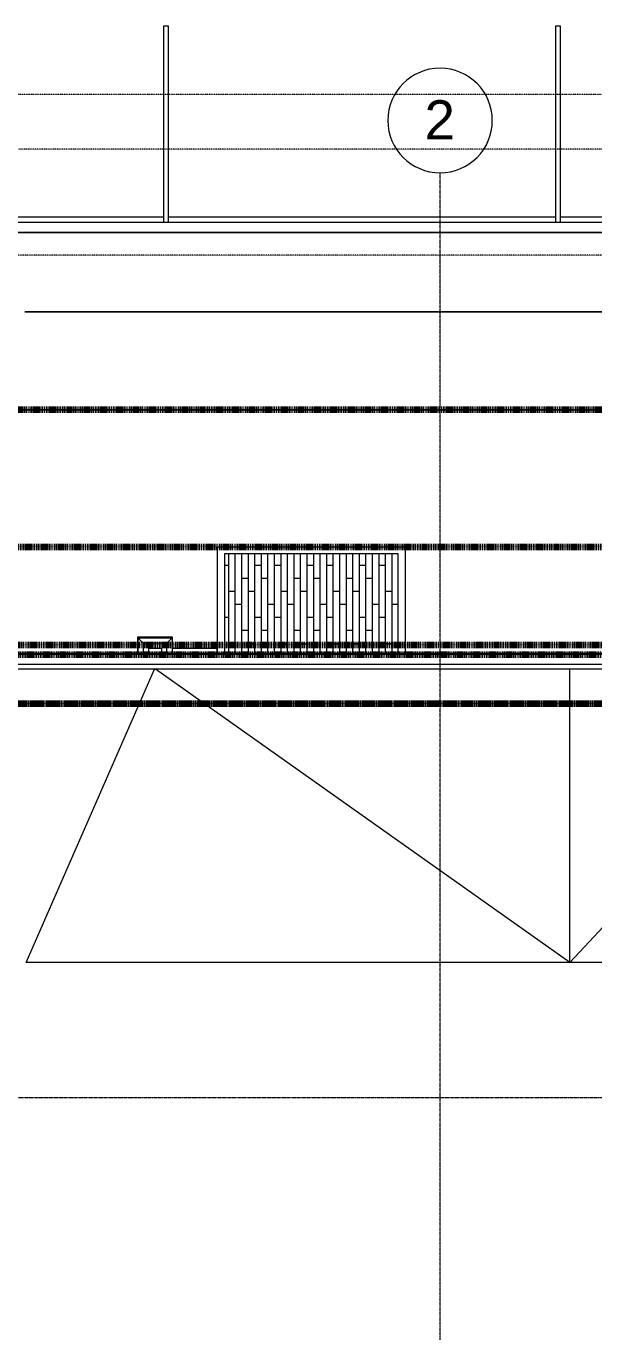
# Model space of a CAD drawing. Header units: inches. Extents: x -4450 to -273, y 9564 to 12971.
# Drawn here: x -3408 to -3060, y 11704 to 12504 of the extents above; entities that cross this region are included whole.
import ezdxf

# ---------------------------------------------------------------- set-up
doc = ezdxf.new("R2010")
doc.units = ezdxf.units.IN
doc.header["$MEASUREMENT"] = 0
for name, pattern in [('Aligning Line 1_8_', [0.25, 0.125, -0.125]), ('Double Dash 3_8_', [1, 0.375, -0.125, 0.125, -0.125, 0.125, -0.125]), ('Grid Line 1_2_', [0.875, 0.5, -0.125, 0.125, -0.125])]:
    doc.linetypes.add(name, pattern=pattern)
for name, color, linetype, lineweight in [('0-1', 7, 'Continuous', 5), ('0-3', 7, 'Continuous', 9), ('0-4', 147, 'Aligning Line 1_8_', 9), ('A-FLOR-PATT-3', 8, 'Continuous', 9), ('A-GENM', 5, 'Continuous', 9), ('A-ROOF', 132, 'Continuous', 13), ('A-WALL', 113, 'Continuous', 13), ('C-PRKG-1', 7, 'Continuous', 9), ('C-PROP-LINE', 91, 'Double Dash 3_8_', 140), ('C-PROP-LINE-1', 250, 'Double Dash 3_8_', 140), ('C-TOPO', 7, 'Continuous', 9), ('G-ANNO-SYMB', 111, 'Aligning Line 1_8_', 9), ('G-ANNO-SYMB-2', 147, 'Aligning Line 1_8_', 9), ('S-GRID-1', 1, 'Grid Line 1_2_', 9), ('S-GRID-IDEN', 1, 'Continuous', 9)]:
    doc.layers.add(name, color=color, linetype=linetype, lineweight=lineweight)
doc.styles.add('Arial_1', font='arial.ttf', dxfattribs={"height": 24})

# ---------------------------------------------------------------- blocks, each defined once
blk = doc.blocks.new('Parking_Stall_Multiple2 - street parking-1355854-FLOOR PLAN - ROOF')
at = {"layer": 'C-PRKG-1'}
for p, q in [((0, -240), (0, -483)), ((3, -480), (3, -243)), ((120, -480), (0, -480)), ((0, -480), (0, -723)), ((0, -483), (120, -483)), ((120, -480), (3, -480)), ((3, -720), (3, -483)), ((3, -483), (120, -483)), ((120, -483), (120, -480)), ((120, -483), (120, -480)), ((120, -720), (0, -720)), ((0, -720), (0, -963)), ((0, -723), (120, -723)), ((120, -720), (3, -720)), ((3, -960), (3, -723)), ((3, -723), (120, -723)), ((120, -723), (120, -720)), ((120, -723), (120, -720))]:
    blk.add_line(p, q, dxfattribs=at)
blk = doc.blocks.new('CTR  - Topography_rvt-1-FLOOR PLAN - ROOF')
at = {"layer": 'C-TOPO'}
for p, q in [((-3382.22, 12377.07), (-3754.41, 12377.07)), ((-3754.41, 12377.07), (-3382.22, 12377.07)), ((-3376.45, 12377.07), (-3382.22, 12377.07)), ((-3382.22, 12377.07), (-3376.45, 12377.07)), ((-3371.35, 12377.07), (-3376.45, 12377.07)), ((-3376.45, 12377.07), (-3371.35, 12377.07)), ((-3365.73, 12377.07), (-3371.35, 12377.07)), ((-3371.35, 12377.07), (-3365.73, 12377.07)), ((-3358.42, 12377.07), (-3365.73, 12377.07)), ((-3365.73, 12377.07), (-3358.42, 12377.07)), ((-3353.45, 12377.07), (-3358.42, 12377.07)), ((-3358.42, 12377.07), (-3353.45, 12377.07)), ((-3288.8, 12377.07), (-3353.45, 12377.07)), ((-3353.45, 12377.07), (-3288.8, 12377.07)), ((-3264.19, 12377.07), (-3288.8, 12377.07)), ((-3288.8, 12377.07), (-3264.19, 12377.07)), ((-3064.41, 12377.07), (-3264.19, 12377.07)), ((-3264.19, 12377.07), (-3064.41, 12377.07)), ((-3016.5, 12377.07), (-3064.41, 12377.07)), ((-3064.41, 12377.07), (-3016.5, 12377.07)), ((-3408.53, 12328.59), (-3382.63, 12328.59)), ((-3382.63, 12328.59), (-3408.53, 12328.59)), ((-3382.63, 12328.59), (-3354.14, 12328.59)), ((-3354.14, 12328.59), (-3382.63, 12328.59)), ((-3354.14, 12328.59), (-3317, 12328.59)), ((-3317, 12328.59), (-3354.14, 12328.59)), ((-3317, 12328.59), (-3291.77, 12328.59)), ((-3291.77, 12328.59), (-3317, 12328.59)), ((-3291.77, 12328.59), (-3247.15, 12328.59)), ((-3247.15, 12328.59), (-3291.77, 12328.59)), ((-3247.15, 12328.59), (-3204.44, 12328.59)), ((-3204.44, 12328.59), (-3247.15, 12328.59)), ((-3204.44, 12328.59), (-3062.61, 12328.59)), ((-3062.61, 12328.59), (-3204.44, 12328.59)), ((-3062.61, 12328.59), (-3008.86, 12328.59)), ((-3008.86, 12328.59), (-3062.61, 12328.59)), ((-3396.59, 12268.59), (-3448.22, 12268.59)), ((-3448.22, 12268.59), (-3396.59, 12268.59)), ((-3339.79, 12268.59), (-3396.59, 12268.59)), ((-3396.59, 12268.59), (-3339.79, 12268.59)), ((-3265.75, 12268.59), (-3339.79, 12268.59)), ((-3339.79, 12268.59), (-3265.75, 12268.59)), ((-3215.44, 12268.59), (-3265.75, 12268.59)), ((-3265.75, 12268.59), (-3215.44, 12268.59)), ((-3195.6, 12268.59), (-3215.44, 12268.59)), ((-3215.44, 12268.59), (-3195.6, 12268.59)), ((-3130.49, 12268.59), (-3195.6, 12268.59)), ((-3195.6, 12268.59), (-3130.49, 12268.59)), ((-3060.38, 12268.59), (-3130.49, 12268.59)), ((-3130.49, 12268.59), (-3060.38, 12268.59)), ((-2999.4, 12268.59), (-3060.38, 12268.59)), ((-3060.38, 12268.59), (-2999.4, 12268.59))]:
    blk.add_line(p, q, dxfattribs=at)
at = {"layer": '0-3', "rotation": 89.99999999999908}
blk.add_blockref('Parking_Stall_Multiple2 - street parking-1355854-FLOOR PLAN - ROOF', (-3803.58, 12383.54), dxfattribs=at)
blk = doc.blocks.new('Family - ___-1870007-FLOOR PLAN - ROOF')
at = {"layer": 'C-PROP-LINE-1'}
blk.add_line((-2637.92, 12118.59), (-3860.72, 12118.59), dxfattribs=at)
blk = doc.blocks.new('Family - ___-1870574-FLOOR PLAN - ROOF')
at = {"layer": 'C-PROP-LINE-1'}
blk.add_line((-2097.82, 12088.59), (-3830.72, 12088.59), dxfattribs=at)
blk = doc.blocks.new('CTR - 1st Phase - Common Walls_rvt-1-FLOOR PLAN - ROOF')
at = {"layer": 'G-ANNO-SYMB-2'}
for p, q in [((-1875.5, 12428.12), (-4166.61, 12428.12)), ((-583.13, 12363.34), (-4111.25, 12363.34))]:
    blk.add_line(p, q, dxfattribs=at)
at = {"layer": '0-4'}
for name in ['Family - ___-1870007-FLOOR PLAN - ROOF', 'Family - ___-1870574-FLOOR PLAN - ROOF']:
    blk.add_blockref(name, (0, 0), dxfattribs=at)
blk = doc.blocks.new('Basic Wall _ EXT - FIBER CEMENT - SMALL - ___-1820300-FLOOR PLAN - ROOF')
at = {"layer": 'A-WALL'}
for p, q in [((-2067.14, 12119.37), (-3861.51, 12119.37)), ((-2067.65, 12118.86), (-3861, 12118.86)), ((-3854.91, 12112.78), (-2073.73, 12112.78))]:
    blk.add_line(p, q, dxfattribs=at)
blk = doc.blocks.new('077123 - Manufactured Gutters and Downspouts - 077123 - Manufactured Gutters and Downspouts-2024313-FLOOR PLAN - ROOF')
at = {"layer": 'A-GENM'}
for p, q in [((-23.44, 10.92), (-44.95, 10.92)), ((-44.95, 10.92), (-44.95, 1.03)), ((-41.41, 7.38), (-44.7, 10.67)), ((-44.7, 10.67), (-44.7, 1.03)), ((-44.7, 10.67), (-23.69, 10.67)), ((-26.98, 7.38), (-23.69, 10.67)), ((-23.69, 10.67), (-23.69, 1.03)), ((-23.44, 1.03), (-23.44, 10.92)), ((-26.98, 7.38), (-41.41, 7.38)), ((-41.41, 7.38), (-41.41, 1.03)), ((-38.2, 4.22), (-30.2, 4.22)), ((-38.2, 4.22), (-38.2, 1.03)), ((-30.2, 4.22), (-30.2, 1.03)), ((-26.98, 1.03), (-26.98, 7.38)), ((-23.44, 4.22), (3.73, 4.22)), ((3.73, 4.22), (3.73, 1.03))]:
    blk.add_line(p, q, dxfattribs=at)
blk = doc.blocks.new('Family - ___-1878357-FLOOR PLAN - ROOF')
at = {"layer": 'C-PROP-LINE'}
for p, q in [((-3989.61, 12268.69), (-629.56, 12268.69)), ((-3929.52, 12184.69), (-712.51, 12184.69)), ((-3869.45, 12124.69), (-747.76, 12124.69))]:
    blk.add_line(p, q, dxfattribs=at)
blk = doc.blocks.new('Family - ___-1878392-FLOOR PLAN - ROOF')
at = {"layer": 'C-PROP-LINE'}
blk.add_line((-3833.41, 12088.69), (-613.69, 12088.69), dxfattribs=at)
blk = doc.blocks.new('Grid - Grid Head - Circle-50561-FLOOR PLAN - ROOF')
at = {"layer": 'S-GRID-IDEN'}
for start, end in [(360, 180), (180, 360)]:
    blk.add_arc((0, 0), 0.25, start, end, dxfattribs=at)

msp = doc.modelspace()

# ---------------------------------------------------------------- hatches: boundary and pattern name
at = {"layer": 'A-FLOR-PATT-3'}
h = msp.add_hatch(dxfattribs=at)
h.set_pattern_fill('FP_7', color=256, style=0, pattern_type=2)
h.set_pattern_definition([(270, (-3951.659, 143669.512), (4, 2e-16), []), (0, (-3951.659, 143669.512), (8, 8), [4, -28]), (0, (-3947.659, 143653.512), (8, 8), [4, -28])])
h.paths.add_polyline_path([(-3200.35, 12119.37), (-3179.96, 12119.37), (-3179.96, 12180.34), (-3286.29, 12180.34), (-3286.29, 12119.37), (-3215.77, 12119.37)], flags=0)

# ---------------------------------------------------------------- linework, layer by layer
at = {"layer": 'A-ROOF'}
for p, q in [((-3407.67, 11930.09), (-3329.09, 12109.71)), ((-3074.95, 11930.09), (-3328.4, 12109.71)), ((-2907.36, 12109.71), (-3074.95, 11930.09)), ((-3074.95, 11930.09), (-3074.95, 12109.71)), ((-2076.8, 11930.09), (-3407.67, 11930.09))]:
    msp.add_line(p, q, dxfattribs=at)
at = {"layer": 'A-WALL'}
for p, q in [((-3290.54, 12184.59), (-3175.71, 12184.59)), ((-3290.54, 12119.37), (-3290.54, 12184.59)), ((-3179.96, 12180.34), (-3286.29, 12180.34)), ((-3286.29, 12180.34), (-3286.29, 12119.37)), ((-3179.96, 12119.37), (-3179.96, 12180.34)), ((-3175.71, 12184.59), (-3175.71, 12119.37)), ((-2076.8, 12109.71), (-3851.85, 12109.71))]:
    msp.add_line(p, q, dxfattribs=at)
at = {"layer": 'G-ANNO-SYMB'}
msp.add_line((-1910.96, 12461.73), (-4071.96, 12461.73), dxfattribs=at)
at = {"layer": 'S-GRID-1'}
for p, q in [((-3154.32, 9836.18), (-3154.32, 12413.74)), ((-464.45, 11847.19), (-4316.34, 11847.19))]:
    msp.add_line(p, q, dxfattribs=at)

# ---------------------------------------------------------------- block references
at = {"layer": '0-1'}
for name in ['CTR  - Topography_rvt-1-FLOOR PLAN - ROOF', 'CTR - 1st Phase - Common Walls_rvt-1-FLOOR PLAN - ROOF']:
    msp.add_blockref(name, (0, 0), dxfattribs=at)
at = {"layer": 'A-GENM'}
msp.add_blockref('077123 - Manufactured Gutters and Downspouts - 077123 - Manufactured Gutters and Downspouts-2024313-FLOOR PLAN - ROOF', (-3294.65, 12118.34), dxfattribs=at)
at = {"layer": 'A-WALL'}
msp.add_blockref('Basic Wall _ EXT - FIBER CEMENT - SMALL - ___-1820300-FLOOR PLAN - ROOF', (0, 0), dxfattribs=at)
at = {"layer": 'C-PROP-LINE'}
for name in ['Family - ___-1878357-FLOOR PLAN - ROOF', 'Family - ___-1878392-FLOOR PLAN - ROOF']:
    msp.add_blockref(name, (0, 0), dxfattribs=at)
at = {"layer": 'S-GRID-IDEN', "xscale": 127.9999999999999, "yscale": 127.9999999999999, "zscale": 127.9999999999999}
msp.add_blockref('Grid - Grid Head - Circle-50561-FLOOR PLAN - ROOF', (-3154.32, 12445.74), dxfattribs=at)

# ---------------------------------------------------------------- texts
at = {"layer": 'S-GRID-IDEN', "insert": (-3163.83, 12458.12), "char_height": 24, "width": 22.624, "attachment_point": 1, "style": 'Arial_1'}
msp.add_mtext('2', dxfattribs=at)

doc.saveas('drawing.dxf')
